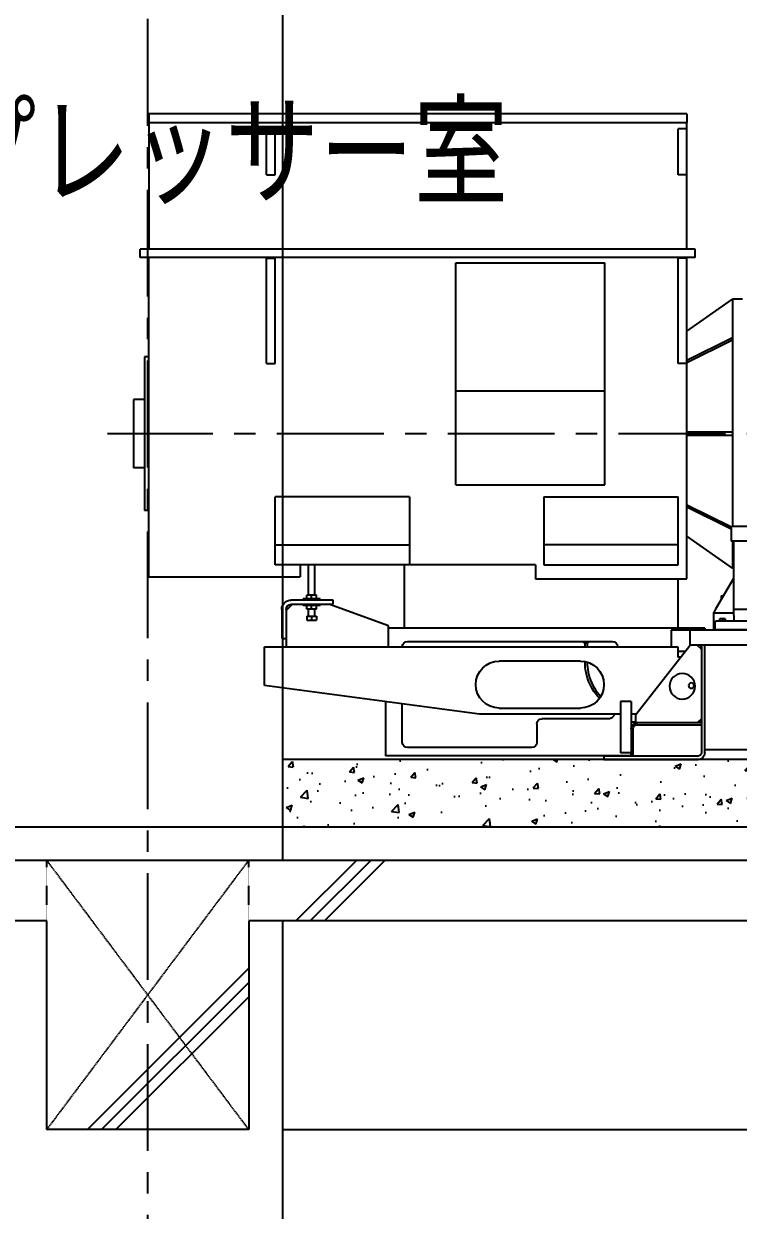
# Model space of a CAD drawing. Extents: x 0 to 160756, y 0 to 229247.
# Drawn here: x 62766 to 64891, y 108912 to 112440 of the extents above; entities that cross this region are included whole.
import ezdxf
from ezdxf.xclip import XClip

# ---------------------------------------------------------------- set-up
doc = ezdxf.new("R2010")
doc.units = 0
doc.header["$LTSCALE"] = 10
doc.header["$XCLIPFRAME"] = 2
doc.linetypes.add('XCM7P30CDA$0$CENTER', pattern=[50.8, 31.75, -6.35, 6.35, -6.35])
doc.linetypes.add('XCM7P30CDA$0$DOTK1', pattern=[0.1, 0.05, -0.05])
for name, color, linetype in [('XCM7P30CDA$0$50RCHATCH', 252, 'Continuous'), ('XCM7P30CDA$0$CCL', 252, 'XCM7P30CDA$0$CENTER'), ('XCM7P30CDA$0$KABE1', 252, 'Continuous'), ('XCM7P30CDA$0$KABED', 252, 'XCM7P30CDA$0$DOTK1'), ('XCM7P30CDA$0$S-WALL-撐牆-H', 252, 'Continuous'), ('XCM7P30CDA$0$SUGATA3', 252, 'Continuous'), ('XCM7P30CDA$0$TEXT2', 252, 'Continuous'), ('XCM7P30CDA-200K$0$S-WALL-撐牆-H', 7, 'Continuous')]:
    doc.layers.add(name, color=color, linetype=linetype)
doc.styles.add('XCM7P30CDA$0$TEXT', font='romans.shx', dxfattribs={"width": 0.85, "bigfont": 'BIGFONT.shx'})

# ---------------------------------------------------------------- blocks, each defined once
blk = doc.blocks.new('XCM7P30CDA-200K')
at = {"layer": 'XCM7P30CDA-200K$0$S-WALL-撐牆-H'}
h = blk.add_hatch(dxfattribs=at)
h.set_pattern_fill('AR-CONC', color=256, scale=100)
h.paths.add_polyline_path([(66727.1, 110252.5), (66663.5, 110252.5), (66663.5, 110246.4), (66160.1, 110246.4), (63535.2, 110252.5), (63535.2, 110052.5), (67027.1, 110052.5), (67027.1, 110252.5), (66877.1, 110252.5), (66877.1, 110152.5), (66727.1, 110152.5)], flags=17)
h.paths.add_polyline_path([(66727.1, 110252.5), (66663.5, 110252.5), (66663.5, 110246.4), (66160.1, 110246.4), (66160.1, 110252.5), (63535.2, 110252.5), (63535.2, 110052.5), (67027.1, 110052.5), (67027.1, 110252.5), (66877.1, 110252.5), (66877.1, 110152.5), (66727.1, 110152.5)], flags=17)
blk = doc.blocks.new('XCM7P30CDA$0$A$C9a307472')
at = {"layer": 'XCM7P30CDA$0$50RCHATCH'}
for p, q in [((39290.3, 13920), (39470.3, 14100)), ((39332.7, 13920), (39512.7, 14100)), ((39375.1, 13920), (39555.1, 14100)), ((38670.3, 13300), (39150, 13779.7)), ((38712.7, 13300), (39150, 13737.3)), ((38755.1, 13300), (39150, 13694.9))]:
    blk.add_line(p, q, dxfattribs=at)
at = {"layer": 'XCM7P30CDA$0$CCL'}
blk.add_line((38850, -8197.4), (38850, 27548.6), dxfattribs=at)
at = {"layer": 'XCM7P30CDA$0$KABE1', "linetype": 'Continuous'}
for p, q in [((48250, 14100), (29400, 14100)), ((38550, 13920), (34600, 13920)), ((38550, 13300), (38550, 13920)), ((43100, 13920), (39150, 13920)), ((39150, 13920), (39150, 13300)), ((39150, 13300), (38550, 13300))]:
    blk.add_line(p, q, dxfattribs=at)
at = {"layer": 'XCM7P30CDA$0$KABED'}
for p, q in [((38550, 13300), (39150, 14100)), ((38550, 13920), (38550, 14100)), ((39150, 13300), (38550, 14100)), ((39150, 13920), (39150, 14100))]:
    blk.add_line(p, q, dxfattribs=at)
at = {"layer": 'XCM7P30CDA$0$SUGATA3'}
for p, q in [((39250, 19900), (39250, 14100)), ((30010, 14200), (47615, 14200)), ((39250, 13920), (39250, 6600)), ((39250, 13300), (47450, 13300))]:
    blk.add_line(p, q, dxfattribs=at)
at = {"layer": 'XCM7P30CDA$0$TEXT2', "style": 'XCM7P30CDA$0$TEXT', "width": 0.85}
blk.add_text('コンプレッサー室', height=300, dxfattribs=at).set_placement((37677, 16050))
blk = doc.blocks.new('XCM7P30CDA$0$A$C9585bb29')
at = {"linetype": 'Continuous'}
for p, q in [((4255.4, 1926.8), (4255.4, 1901.4)), ((4255.4, 1926.8), (5854.9, 1926.8)), ((5854.9, 1926.8), (5854.9, 1525.1)), ((4255.4, 1525.1), (4255.4, 1901.4)), ((5854.9, 1901.4), (4255.4, 1901.4)), ((4255.4, 1882.1), (4280.8, 1882.1)), ((4280.8, 1745.7), (4280.8, 1882.1)), ((5504.5, 1882.1), (5479.1, 1882.1)), ((5479.1, 1745.7), (5479.1, 1882.1)), ((5504.5, 1745.7), (5504.5, 1882.1)), ((4255.4, 1745.7), (4280.8, 1745.7)), ((5504.5, 1745.7), (5479.1, 1745.7)), ((4230, 1499.7), (4230, 1525.1)), ((4230, 1525.1), (5880.3, 1525.1)), ((5880.3, 1499.7), (5880.3, 1525.1)), ((4230, 1499.7), (5880.3, 1499.7)), ((4255.4, 544.3), (4255.4, 1499.7)), ((4255.4, 1498.5), (4280.8, 1498.5)), ((4280.8, 1184.5), (4280.8, 1498.5)), ((4941.8, 1483.7), (4499.3, 1483.7)), ((4499.3, 823.6), (4499.3, 1483.7)), ((4941.8, 823.6), (4941.8, 1483.7)), ((5504.5, 1498.5), (5479.1, 1498.5)), ((5479.1, 1184.5), (5479.1, 1498.5)), ((5504.5, 1184.5), (5504.5, 1498.5)), ((5854.9, 550.7), (5854.9, 1499.7)), ((4089.3, 1375.8), (4119.3, 1375.8)), ((4119.3, 1375.8), (4119.3, 1262.1)), ((4255.4, 1280.6), (4119.3, 1375.8)), ((4255.4, 1194.7), (4119.3, 1262.1)), ((4119.3, 1255.3), (4119.3, 980.7)), ((4255.4, 1188), (4119.3, 1255.3)), ((5854.9, 1204.5), (5867.6, 1204.5)), ((5867.6, 1204.4), (5867.6, 747.5)), ((4255.4, 1184.5), (4280.8, 1184.5)), ((5504.5, 1184.5), (5479.1, 1184.5)), ((4941.8, 1103.4), (4499.3, 1103.4)), ((5867.6, 1077.5), (5900.4, 1077.5)), ((5900.4, 1077.5), (5900.4, 874.4)), ((4119.3, 980.7), (4255.4, 980.7)), ((4119.3, 971.2), (4255.4, 971.2)), ((4119.3, 971.2), (4119.3, 701.2)), ((5867.6, 874.4), (5900.4, 874.4)), ((4941.8, 823.6), (4499.3, 823.6)), ((4679.9, 788.8), (4280.8, 788.8)), ((4280.8, 585.7), (4280.8, 788.8)), ((4679.9, 788.8), (4679.9, 585.7)), ((5080, 788.8), (5479.1, 788.8)), ((5080, 788.8), (5080, 585.7)), ((5479.1, 585.7), (5479.1, 788.8)), ((4122.7, 698.2), (4255.4, 763.9)), ((4123.6, 691.9), (4255.4, 757.2)), ((5854.9, 747.5), (5867.6, 747.5)), ((4117.2, 701.3), (3947.4, 701.3)), ((4119.3, 576.1), (4255.4, 671.3)), ((4123.6, 695), (4123.6, 656.9)), ((3941.1, 656.9), (4123.6, 656.9)), ((4116.4, 656.9), (4116.4, 453.8)), ((4119.3, 656.9), (4119.3, 576.1)), ((4280.8, 646), (4679.9, 646)), ((5479.1, 646), (5080, 646)), ((4116.4, 576.1), (4119.3, 576.1)), ((4679.9, 585.7), (4280.8, 585.7)), ((4705.3, 585.7), (5479.1, 585.7)), ((4705.3, 585.7), (4705.3, 544.3)), ((5094.4, 398), (5094.4, 585.7)), ((5094.5, 398), (5094.5, 585.7)), ((5361.1, 496.2), (5361.1, 585.7)), ((5380.2, 496.2), (5380.2, 585.7)), ((5405, 585.7), (5405, 550.7)), ((4116.4, 546), (4169.5, 454.3)), ((4705.3, 544.3), (4255.4, 544.3)), ((4281.9, 544.3), (4281.9, 398)), ((4282.1, 544.3), (4282.1, 398)), ((5854.9, 550.7), (5405, 550.7)), ((5356.4, 496.2), (5384.9, 496.2)), ((5356.4, 485.5), (5356.4, 496.2)), ((5370.6, 485.5), (5370.6, 496.2)), ((5384.9, 485.5), (5384.9, 496.2)), ((4153, 493.6), (4146.8, 493.6)), ((4153, 493.6), (4153, 482.8)), ((5142.1, 404.3), (5319.9, 469)), ((5431.1, 481.7), (5307.2, 481.7)), ((5307.2, 481.7), (5307.2, 469)), ((5431.1, 469), (5307.2, 469)), ((5345.3, 485.5), (5396, 485.5)), ((5345.3, 481.7), (5345.3, 485.5)), ((5345.3, 465.2), (5345.3, 469)), ((5345.3, 465.2), (5396, 465.2)), ((5356.4, 454.5), (5356.4, 465.2)), ((5370.6, 454.5), (5370.6, 465.2)), ((5384.9, 454.5), (5384.9, 465.2)), ((5396, 481.7), (5396, 485.5)), ((5396, 465.2), (5396, 469)), ((5446.8, 449.9), (5427.8, 469)), ((3948.2, 453.8), (4116.4, 453.8)), ((4116.4, 453.8), (4115, 418.9)), ((4116, 442.8), (4176.2, 442.8)), ((4141.4, 425.3), (4157.3, 425.3)), ((4141.4, 425.3), (4141.4, 419.3)), ((4149.4, 424.8), (4149.4, 419.3)), ((4157.3, 419.3), (4157.3, 425.3)), ((4176.2, 442.8), (4176.2, 392)), ((5356.4, 454.5), (5384.9, 454.5)), ((5384.9, 433.4), (5356.4, 433.4)), ((5356.4, 433.4), (5356.4, 421.6)), ((5361.1, 433.4), (5361.1, 454.5)), ((5370.6, 433.4), (5370.6, 421.6)), ((5380.2, 433.4), (5380.2, 454.5)), ((5384.9, 433.4), (5384.9, 421.6)), ((5446.8, 453.2), (5446.8, 367.8)), ((5459.5, 453.2), (5459.5, 367.4)), ((3364.3, 392), (4301.3, 392)), ((4172, 393.5), (3461.1, 393.5)), ((3464.3, 418.9), (4168.8, 418.9)), ((4157.3, 419.3), (4141.4, 419.3)), ((4141.9, 419.3), (4142.1, 418.9)), ((4156.8, 419.3), (4156.7, 418.9)), ((4172, 415.8), (4172, 392)), ((4201.4, 398), (5142.1, 398)), ((4201.4, 398), (4201.4, 392)), ((4246.3, 392), (4246.3, 347)), ((4301.3, 392), (4301.3, 342)), ((5142.1, 342), (5142.1, 404.3)), ((5384.9, 421.6), (5356.4, 421.6)), ((5086, 358), (4476.2, 358)), ((4547.2, 358), (4547.2, 356.5)), ((4547.2, 356.5), (4561.5, 356.5)), ((4548.8, 355.9), (4559.9, 355.9)), ((4548.8, 353.9), (4548.8, 355.9)), ((4548.8, 353.9), (4559.9, 353.9)), ((4549.6, 353.5), (4548.8, 353.9)), ((4549.6, 355.9), (4549.6, 356.5)), ((4549.6, 353.5), (4559.1, 353.5)), ((4551.1, 353.5), (4551.1, 342)), ((4554.3, 358), (4554.3, 356.5)), ((4557.5, 342), (4557.5, 353.5)), ((4559.1, 355.9), (4559.1, 356.5)), ((4559.1, 353.5), (4559.9, 353.9)), ((4559.9, 353.9), (4559.9, 355.9)), ((4561.5, 358), (4561.5, 356.5)), ((5446.8, 367.8), (5446.8, 342)), ((5459.5, 367.4), (5446.8, 367.4)), ((3386.7, 347), (4246.3, 347)), ((4201.9, 27.2), (4201.9, 347)), ((4211.9, 347), (4211.9, 27.2)), ((4223.9, 347), (4211.9, 335)), ((4212.4, 335.5), (4212.4, 347)), ((4406.8, 141.1), (4246, 346.8)), ((4260.7, 328), (4281.8, 328)), ((5510.3, 342), (4281.8, 342)), ((4281.8, 342), (4281.8, 312.1)), ((4461.2, 343), (4461.2, 342)), ((5101, 342), (5101, 343)), ((5510.3, 227.6), (5510.3, 342)), ((4273.2, 312.1), (4281.8, 312.1)), ((4571.7, 300.1), (4812.6, 300.1)), ((4871.6, 142.1), (5510.3, 227.6)), ((4420.8, 179.5), (4452.5, 179.5)), ((4420.8, 179.5), (4420.8, 17.2)), ((4452.5, 179.5), (4452.5, 27.2)), ((5150.9, 179.5), (5150.9, 18.2)), ((4406, 142.1), (4420.8, 142.1)), ((4406.8, 116.1), (4406.8, 141.1)), ((4452.5, 142.1), (4871.6, 142.1)), ((4468, 142.1), (4477.6, 132.5)), ((4812.6, 160.1), (4571.7, 160.1)), ((5101, 58.2), (5101, 172.8)), ((4211.9, 128.1), (4223.9, 116.1)), ((4211.9, 116.1), (4406.8, 116.1)), ((4402.8, 110.1), (4211.9, 110.1)), ((4212.4, 118.1), (4212.4, 127.6)), ((4212.4, 118.1), (4221.9, 118.1)), ((4406.8, 118.1), (4420.8, 118.1)), ((4488.2, 128.1), (4686.1, 128.1)), ((4701.1, 113.1), (4701.1, 58.2)), ((4414.8, 17.2), (4414.8, 98.1)), ((4201.9, 37.2), (3431.2, 37.2)), ((4716.1, 43.2), (5086, 43.2)), ((4221.9, 17.2), (4501.7, 17.2)), ((4501.7, 7.2), (4221.9, 7.2)), ((4420.8, 27.2), (4452.5, 27.2)), ((4421.3, 27.2), (4421.3, 18.2)), ((4421.3, 18.2), (5150.9, 18.2)), ((4501.7, 17.2), (4501.7, 7.2))]:
    blk.add_line(p, q, dxfattribs=at)
at = {"linetype": 'XCM7P30CDA$0$CENTER'}
blk.add_line((2108.3, 976), (5977.4, 976), dxfattribs=at)
at = {"linetype": 'Continuous'}
for points in [[(4551.2, 287.4), (4550.8, 282.9), (4549.8, 275.2), (4548.4, 267.3), (4546.5, 259.2), (4544.1, 250.9), (4541.2, 242.8), (4537.9, 234.8), (4534.2, 227.1), (4530.1, 219.7), (4525.7, 212.7), (4521, 206.1), (4516.2, 200.2), (4511.4, 194.9), (4511.3, 194.8)], [(4514.8, 189.4), (4515.9, 190.5), (4521, 196), (4526.1, 202.2), (4530.9, 209), (4535.5, 216.3), (4539.7, 224), (4543.6, 232), (4547, 240.3), (4550, 248.7), (4552.5, 257.3), (4554.5, 265.7), (4556.1, 274), (4557.1, 282.1), (4557.5, 286.9)], [(4551.4, 297), (4551.4, 297), (4551.4, 293.6), (4551.3, 290.3), (4551.2, 287.4)], [(4557.5, 286.9), (4557.7, 289.7), (4557.8, 293.1), (4557.8, 296.6), (4557.8, 298.6)]]:
    blk.add_lwpolyline(points, dxfattribs=at)
for centre, radius in [((4268.8, 225.1), 38), ((4241.8, 227.1), 8)]:
    blk.add_circle(centre, radius, dxfattribs=at)
for centre, radius, start, end in [((4117.2, 695), 6.35, 0, 90), ((5431.1, 453.2), 28.4, 0, 90), ((5431.1, 453.2), 15.7, 0, 90), ((4168.8, 415.8), 3.17, 0, 90), ((4168.8, 415.8), 3.17, 0, 90), ((4476.2, 343), 15, 90, 180), ((5086, 343), 15, 0, 90), ((4571.7, 230.1), 70, 90, 270), ((4812.6, 230.1), 70, 270, 90), ((4402.8, 98.1), 18, 0, 90), ((4402.8, 98.1), 12, 0, 90), ((4488.2, 143.1), 15, 225, 270), ((4686.1, 113.1), 15, 0, 90), ((4716.1, 58.2), 15, 180, 270), ((5086, 58.2), 15, 270, 0), ((4221.9, 27.2), 20, 180, 270), ((4221.9, 27.2), 10, 180, 270)]:
    blk.add_arc(centre, radius, start, end, dxfattribs=at)
for points, start_tangent, end_tangent in [([(4119.3, 1262.1), (4119.3, 1258.7), (4119.3, 1255.3)], (-0.024347, -0.999704), (0.023774, -0.999717)), ([(4119.3, 980.7), (4119.3, 978.3), (4119.3, 976)], (-0.017013, -0.999855), (0, -1)), ([(4119.3, 976), (4119.3, 973.6), (4119.3, 971.2)], (0, -1), (0.017013, -0.999855)), ([(4141.4, 424.8), (4142.5, 425), (4143.5, 425.2), (4144.4, 425.3), (4145.4, 425.3)], (0.972575, 0.232588), (1, 0)), ([(4145.4, 425.3), (4146.2, 425.3), (4147, 425.2), (4147.8, 425.1), (4148.6, 425), (4149.4, 424.8)], (1, 0), (0.972575, -0.232588)), ([(4149.4, 424.8), (4150.4, 425), (4151.4, 425.2), (4152.4, 425.3), (4153.3, 425.3)], (0.972575, 0.232588), (1, 0)), ([(4153.3, 425.3), (4154.1, 425.3), (4154.9, 425.2), (4155.7, 425.1), (4156.5, 425), (4157.3, 424.8)], (1, 0), (0.972575, -0.232588)), ([(4169.5, 454.3), (4171.9, 450.3), (4173.7, 447.2), (4175, 444.9), (4176.2, 442.8)], (0.501208, -0.865327), (0.493181, -0.869927))]:
    blk.add_spline(points, degree=3, dxfattribs=dict(at, start_tangent=start_tangent, end_tangent=end_tangent))
blk = doc.blocks.new('XCM7P30CDA')
at = {"layer": 'XCM7P30CDA$0$S-WALL-撐牆-H'}
h = blk.add_hatch(dxfattribs=at)
h.set_pattern_fill('AR-CONC', color=256, scale=100)
h.paths.add_polyline_path([(66727.1, 110252.5), (66663.5, 110252.5), (66663.5, 110246.4), (66160.1, 110246.4), (63535.2, 110252.5), (63535.2, 110052.5), (67027.1, 110052.5), (67027.1, 110252.5), (66877.1, 110252.5), (66877.1, 110152.5), (66727.1, 110152.5)], flags=17)
h.paths.add_polyline_path([(66727.1, 110252.5), (66663.5, 110252.5), (66663.5, 110246.4), (66160.1, 110246.4), (66160.1, 110252.5), (63535.2, 110252.5), (63535.2, 110052.5), (67027.1, 110052.5), (67027.1, 110252.5), (66877.1, 110252.5), (66877.1, 110152.5), (66727.1, 110152.5)], flags=17)
h = blk.add_hatch(dxfattribs=at)
h.set_pattern_fill('AR-CONC', color=256)
h.paths.add_polyline_path([(67027.1, 110252.5), (66877.1, 110252.5), (66877.1, 110152.5), (66727.1, 110152.5), (66727.1, 110252.5), (66663.5, 110252.5), (66663.5, 110246.4), (66160.1, 110246.4), (66160.1, 110252.5), (63535.2, 110252.5), (63535.2, 110052.5), (67027.1, 110052.5)])
blk.add_lwpolyline([(67027.1, 110252.5), (63535.2, 110252.5), (63535.2, 110052.5), (67027.1, 110052.5)], close=True)
at = {"color": 4}
ref = blk.add_blockref('XCM7P30CDA$0$A$C9a307472', (24285.2, 95852.5), dxfattribs=at)
XClip(ref).set_block_clipping_path([(28505.8252583833, 11204.571428573), (50624.999999999, 21456.3991779214)])
at = {"xscale": -1}
blk.add_blockref('XCM7P30CDA$0$A$C9585bb29', (68992.9, 110245.3), dxfattribs=at)

msp = doc.modelspace()

# ---------------------------------------------------------------- block references
for name in ['XCM7P30CDA', 'XCM7P30CDA-200K']:
    msp.add_blockref(name, (0, 0))

doc.saveas('drawing.dxf')
